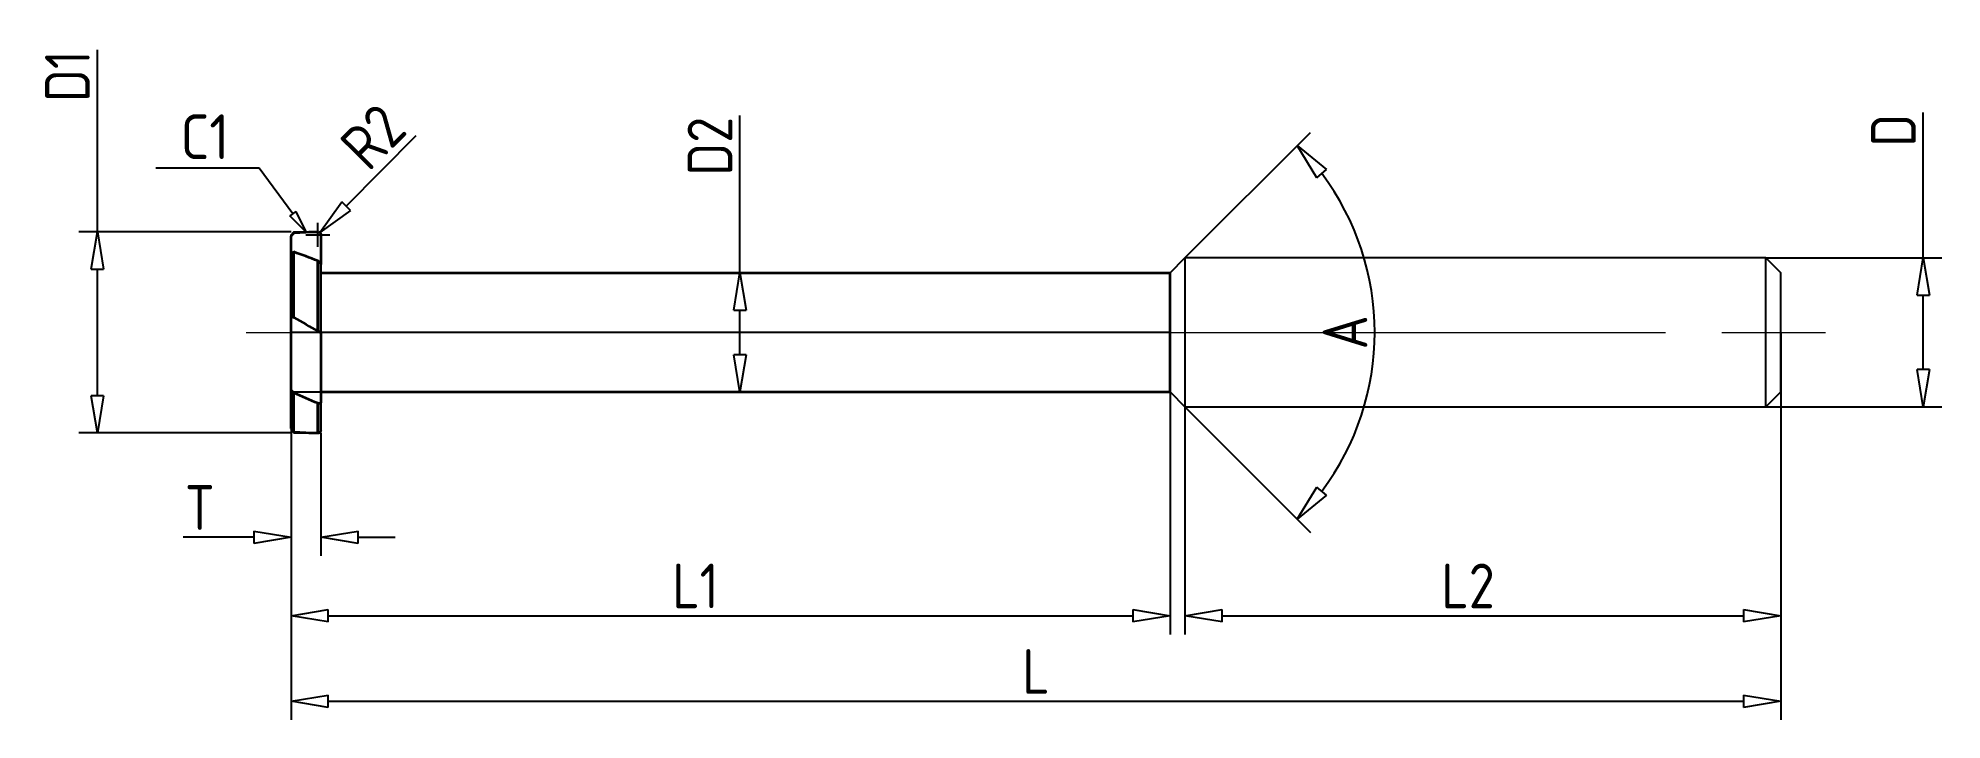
# Model space of a CAD drawing. Header units: millimetres. Extents: x -14 to 114, y -26 to 20.
import ezdxf
from ezdxf import colors
from ezdxf.entities.mleader import LeaderData, LeaderLine
from ezdxf.math import Vec2, Vec3

# ---------------------------------------------------------------- set-up
doc = ezdxf.new("R2010")
doc.units = ezdxf.units.MM
doc.linetypes.add('CENTER', pattern=[50.8, 31.75, -6.35, 6.35, -6.35])
doc.layers.add('中心线', color=1, linetype='CENTER', lineweight=15)
doc.layers.add('尺寸线', color=3, linetype='Continuous')
doc.styles.add('ZQisocp', font='geniso.shx', dxfattribs={"height": 3})
doc.styles.add('工程字', font='gbenor.shx', dxfattribs={"bigfont": 'gbcbig.shx'})
doc.dimstyles.new('ZQH', dxfattribs={"dimtxt": 3, "dimasz": 2.5, "dimexe": 1.25, "dimexo": 0, "dimgap": 0.5, "dimtad": 1, "dimdec": 3, "dimdsep": 46, "dimtxsty": '工程字', "dimblk": 'CLOSEDBLANK', "dimcen": -0.8, "dimclrd": 3, "dimclre": 3, "dimclrt": 3, "dimadec": 1, "dimazin": 2, "dimtfac": 1, "dimtdec": 3, "dimtofl": 0, "dimtmove": 0, "dimatfit": 3, "dimldrblk": 'CLOSEDBLANK', "dimfxl": 1, "dimtolj": 1, "dimtzin": 0, "dimarcsym": 0})

# ---------------------------------------------------------------- blocks, each defined once
blk = doc.blocks.new('_ClosedBlank')
at = {"color": 0, "linetype": 'ByBlock', "lineweight": -2}
for p, q in [((-1, 0.167), (0, 0)), ((-1, 0.167), (-1, -0.167)), ((0, 0), (-1, -0.167))]:
    blk.add_line(p, q, dxfattribs=at)
blk = doc.blocks.new('*D12')
at = {"layer": 'Defpoints', "color": 0, "transparency": 16777216}
for p in [(102, 5), (102, -5), (112.56, -5)]:
    blk.add_point(p, dxfattribs=at)
at = {"layer": '尺寸线', "color": 0, "lineweight": -2, "transparency": 16777216}
for p, q in [((112.56, 5), (112.56, 14.76)), ((102, 5), (113.81, 5)), ((112.56, -2.5), (112.56, 2.5)), ((102, -5), (113.81, -5))]:
    blk.add_line(p, q, dxfattribs=at)
at = {"layer": '尺寸线', "color": 0, "lineweight": -2, "transparency": 16777216, "xscale": 2.5, "yscale": 2.5, "zscale": 2.5}
for p, rotation in [((112.56, 5), 90), ((112.56, -5), 270)]:
    blk.add_blockref('_ClosedBlank', p, dxfattribs=dict(at, rotation=rotation))
at = {"layer": '尺寸线', "color": 0, "transparency": 16777216, "insert": (110.55, 13.56), "char_height": 3, "attachment_point": 5, "rotation": 90, "style": '工程字'}
blk.add_mtext('\\A1;D', dxfattribs=at)
blk = doc.blocks.new('*D13')
at = {"layer": 'Defpoints', "color": 0, "transparency": 16777216}
for p in [(63, -5), (103, -4), (103, -19.01)]:
    blk.add_point(p, dxfattribs=at)
at = {"layer": '尺寸线', "color": 0, "lineweight": -2, "transparency": 16777216}
for p, q in [((63, -5), (63, -20.26)), ((103, -4), (103, -20.26)), ((65.5, -19.01), (100.5, -19.01))]:
    blk.add_line(p, q, dxfattribs=at)
at = {"layer": '尺寸线', "color": 0, "lineweight": -2, "transparency": 16777216, "xscale": 2.5, "yscale": 2.5, "zscale": 2.5, "rotation": 180}
blk.add_blockref('_ClosedBlank', (63, -19.01), dxfattribs=at)
at = {"layer": '尺寸线', "color": 0, "lineweight": -2, "transparency": 16777216, "xscale": 2.5, "yscale": 2.5, "zscale": 2.5}
blk.add_blockref('_ClosedBlank', (103, -19.01), dxfattribs=at)
at = {"layer": '尺寸线', "color": 0, "transparency": 16777216, "insert": (82, -17.01), "char_height": 3, "attachment_point": 5, "style": '工程字'}
blk.add_mtext('\\A1;L2', dxfattribs=at)
blk = doc.blocks.new('*D14')
at = {"color": 0, "lineweight": -2, "transparency": 16777216}
for p, q in [((3, -6.75), (3, -15)), ((5, -6.75), (5, -15)), ((0.5, -13.75), (-4.25, -13.75)), ((7.5, -13.75), (10, -13.75))]:
    blk.add_line(p, q, dxfattribs=at)
at = {"layer": 'Defpoints', "color": 0, "transparency": 16777216}
for p in [(3, -6.75), (5, -6.75), (5, -13.75)]:
    blk.add_point(p, dxfattribs=at)
at = {"color": 0, "lineweight": -2, "transparency": 16777216, "xscale": 2.5, "yscale": 2.5, "zscale": 2.5}
blk.add_blockref('_ClosedBlank', (3, -13.75), dxfattribs=at)
at = {"color": 0, "lineweight": -2, "transparency": 16777216, "xscale": 2.5, "yscale": 2.5, "zscale": 2.5, "rotation": 180}
blk.add_blockref('_ClosedBlank', (5, -13.75), dxfattribs=at)
at = {"color": 0, "transparency": 16777216, "insert": (-3.125, -11.75), "char_height": 3, "attachment_point": 5, "style": '工程字'}
blk.add_mtext('\\A1;T', dxfattribs=at)
blk = doc.blocks.new('*D15')
at = {"color": 0, "lineweight": -2, "transparency": 16777216}
for p, q in [((3, -4), (3, -20.26)), ((62, -4), (62, -20.26)), ((5.5, -19.01), (59.5, -19.01))]:
    blk.add_line(p, q, dxfattribs=at)
at = {"layer": 'Defpoints', "color": 0, "transparency": 16777216}
for p in [(3, -4), (62, -4), (62, -19.01)]:
    blk.add_point(p, dxfattribs=at)
at = {"color": 0, "lineweight": -2, "transparency": 16777216, "xscale": 2.5, "yscale": 2.5, "zscale": 2.5, "rotation": 180}
blk.add_blockref('_ClosedBlank', (3, -19.01), dxfattribs=at)
at = {"color": 0, "lineweight": -2, "transparency": 16777216, "xscale": 2.5, "yscale": 2.5, "zscale": 2.5}
blk.add_blockref('_ClosedBlank', (62, -19.01), dxfattribs=at)
at = {"color": 0, "transparency": 16777216, "insert": (30.15, -17.01), "char_height": 3, "attachment_point": 5, "style": '工程字'}
blk.add_mtext('\\A1;L1', dxfattribs=at)
blk = doc.blocks.new('*D16')
at = {"color": 0, "lineweight": -2, "transparency": 16777216}
for p, q in [((3, 0), (3, -26)), ((103, 0), (103, -26)), ((5.5, -24.75), (100.5, -24.75))]:
    blk.add_line(p, q, dxfattribs=at)
at = {"layer": 'Defpoints', "color": 0, "transparency": 16777216}
for p in [(3, 0), (103, 0), (103, -24.75)]:
    blk.add_point(p, dxfattribs=at)
at = {"color": 0, "lineweight": -2, "transparency": 16777216, "xscale": 2.5, "yscale": 2.5, "zscale": 2.5, "rotation": 180}
blk.add_blockref('_ClosedBlank', (3, -24.75), dxfattribs=at)
at = {"color": 0, "lineweight": -2, "transparency": 16777216, "xscale": 2.5, "yscale": 2.5, "zscale": 2.5}
blk.add_blockref('_ClosedBlank', (103, -24.75), dxfattribs=at)
at = {"color": 0, "transparency": 16777216, "insert": (53, -22.75), "char_height": 3, "attachment_point": 5, "style": '工程字'}
blk.add_mtext('\\A1;L', dxfattribs=at)
blk = doc.blocks.new('*D17')
at = {"color": 0, "lineweight": -2, "transparency": 16777216}
for p, q in [((-10, 6.75), (-10, 18.95)), ((3, 6.75), (-11.25, 6.75)), ((-10, -4.25), (-10, 4.25)), ((3, -6.75), (-11.25, -6.75))]:
    blk.add_line(p, q, dxfattribs=at)
at = {"layer": 'Defpoints', "color": 0, "transparency": 16777216}
for p in [(3, 6.75), (-10, -6.75), (3, -6.75)]:
    blk.add_point(p, dxfattribs=at)
at = {"color": 0, "lineweight": -2, "transparency": 16777216, "xscale": 2.5, "yscale": 2.5, "zscale": 2.5}
for p, rotation in [((-10, 6.75), 90), ((-10, -6.75), 270)]:
    blk.add_blockref('_ClosedBlank', p, dxfattribs=dict(at, rotation=rotation))
at = {"color": 0, "transparency": 16777216, "insert": (-12.01, 17.2), "char_height": 3, "attachment_point": 5, "rotation": 90, "style": '工程字'}
blk.add_mtext('\\A1;D1', dxfattribs=at)
blk = doc.blocks.new('*D18')
at = {"color": 0, "lineweight": -2, "transparency": 16777216}
for p, q in [((33.13, 4), (33.13, 14.56)), ((33.13, 4), (31.88, 4)), ((33.13, -1.5), (33.13, 1.5)), ((3, -4), (34.38, -4))]:
    blk.add_line(p, q, dxfattribs=at)
at = {"layer": 'Defpoints', "color": 0, "transparency": 16777216}
for p in [(33.13, 4), (3, -4), (33.13, -4)]:
    blk.add_point(p, dxfattribs=at)
at = {"color": 0, "lineweight": -2, "transparency": 16777216, "xscale": 2.5, "yscale": 2.5, "zscale": 2.5}
for p, rotation in [((33.13, 4), 90), ((33.13, -4), 270)]:
    blk.add_blockref('_ClosedBlank', p, dxfattribs=dict(at, rotation=rotation))
at = {"color": 0, "transparency": 16777216, "insert": (31.12, 12.49), "char_height": 3, "attachment_point": 5, "rotation": 90, "style": '工程字'}
blk.add_mtext('\\A1;D2', dxfattribs=at)
blk = doc.blocks.new('*D19')
at = {"color": 0, "lineweight": -2, "transparency": 16777216}
blk.add_line((11.38, 13.19), (6.7, 8.47), dxfattribs=at)
at = {"color": 3, "lineweight": -2, "transparency": 16777216}
for p, q in [((4, 6.55), (5.6, 6.55)), ((4.8, 5.75), (4.8, 7.35))]:
    blk.add_line(p, q, dxfattribs=at)
at = {"layer": 'Defpoints', "color": 0, "transparency": 16777216}
for p in [(4.8, 6.55), (4.94, 6.69)]:
    blk.add_point(p, dxfattribs=at)
at = {"color": 0, "lineweight": -2, "transparency": 16777216, "xscale": 2.5, "yscale": 2.5, "zscale": 2.5, "rotation": 225.2864800912429}
blk.add_blockref('_ClosedBlank', (4.94, 6.69), dxfattribs=at)
at = {"color": 0, "transparency": 16777216, "insert": (8.5, 13.13), "char_height": 3, "attachment_point": 5, "rotation": 45.2865, "style": '工程字'}
blk.add_mtext('\\A1;R2', dxfattribs=at)
blk = doc.blocks.new('*D20')
at = {"color": 0, "lineweight": -2, "transparency": 16777216}
for p, q in [((63, 5), (71.42, 13.42)), ((63, -5), (71.42, -13.42))]:
    blk.add_line(p, q, dxfattribs=at)
blk.add_arc((58, 0), 17.74, 323.083, 36.917, dxfattribs=at)
at = {"layer": 'Defpoints', "color": 0, "transparency": 16777216}
for p in [(62, 4), (63, 5), (62, -4), (63, -5), (75.13, -4.59)]:
    blk.add_point(p, dxfattribs=at)
at = {"color": 0, "lineweight": -2, "transparency": 16777216, "xscale": 2.5, "yscale": 2.5, "zscale": 2.5}
for p, rotation in [((70.54, 12.54), 130.9584836278056), ((70.54, -12.54), 229.0415163721945)]:
    blk.add_blockref('_ClosedBlank', p, dxfattribs=dict(at, rotation=rotation))
at = {"color": 0, "transparency": 16777216, "insert": (73.74, 0), "char_height": 3, "attachment_point": 5, "rotation": 90, "style": '工程字'}
blk.add_mtext('\\A1;A', dxfattribs=at)

msp = doc.modelspace()

# ---------------------------------------------------------------- linework, layer by layer
at = {"lineweight": 35}
for p, q in [((5, 6.552), (5, 6.552)), ((5, 6.552), (5, 6.552)), ((3, 1.1025), (3, 5.2887)), ((3.2, 1.0017), (3.2, 5.3937)), ((4.8, 0.0817), (4.8, 4.7896)), ((5, -0.0128), (5, 4.5552)), ((5, -0.0128), (5, 4.5551)), ((5, 4), (62, 4)), ((62, -4), (62, 4)), ((3, -6.4565), (3, -3.8642)), ((3.2, -6.6753), (3.2, -4.0584)), ((4.8, -6.7495), (4.8, -4.7563)), ((5, -4), (62, -4)), ((5, -6.552), (5, -4.7095)), ((5, -6.552), (5, -4.7095)), ((5, -6.552), (5, -6.552))]:
    msp.add_line(p, q, dxfattribs=at)
for p, q in [((62, 4), (63, 5)), ((63, 5), (63, -5)), ((102, 5), (63, 5)), ((102, 5), (103, 4)), ((102, -5), (102, 5)), ((103, -4), (103, 4)), ((62, -4), (63, -5)), ((63, -5), (102, -5)), ((103, -4), (102, -5))]:
    msp.add_line(p, q)
at = {"color": 2}
msp.add_lwpolyline([(3, 0), (3, 6.55), (3.2, 6.75), (3.2, 6.75), (4.8, 6.75, -0.41128764), (5, 6.552), (5, 6.552), (5, 4), (62, 4), (62, 0), (3, 0)], format="xyb", dxfattribs=at)
at = {"color": 0, "extrusion": (0, -1.22465e-16, -1)}
msp.add_lwpolyline([(-3, 0), (-3, -6.55), (-3.2, -6.75), (-3.2, -6.75), (-4.8, -6.75, -0.41128764), (-5, -6.552), (-5, -6.552), (-5, -4), (-62, -4), (-62, 0), (-3, 0)], format="xyb", dxfattribs=at)
at = {"lineweight": 35, "extrusion": (0, 0, -1)}
for centre, start, end in [((-4.8, 6.55), 142.983936, 179.42704), ((-4.8, -6.55), 180.57296, 217.016064)]:
    msp.add_arc(centre, 0.2, start, end, dxfattribs=at)
at = {"lineweight": 35}
for points, knots in [([(3, 6.4565), (3.0195, 6.4778), (3.039, 6.499), (3.106, 6.5722), (3.1532, 6.624), (3.2, 6.6753)], [18.559144033, 18.559144033, 18.559144033, 18.559144033, 18.653334152, 18.653334152, 18.885219174, 18.885219174, 18.885219174, 18.885219174]), ([(3, 5.2887), (3, 5.3133), (3, 5.3383), (3, 5.5616), (3, 5.7808), (3, 6.1592), (3, 6.3067), (3, 6.4565)], [6.48729081, 6.48729081, 6.48729081, 6.48729081, 6.58291037, 6.58291037, 7.32842484, 7.32842484, 7.78264619, 7.78264619, 7.78264619, 7.78264619]), ([(4.8, 6.7495), (4.8282, 6.7497), (4.8567, 6.7439), (4.9065, 6.7211), (4.9279, 6.706), (4.9509, 6.6815), (4.9554, 6.6761), (4.9597, 6.6704)], [0, 0, 0, 0, 0.097673322, 0.097673322, 0.181529925, 0.181529925, 0.203636996, 0.203636996, 0.203636996, 0.203636996]), ([(4.9597, 6.6704), (4.9698, 6.657), (4.9783, 6.6422), (4.9923, 6.6082), (4.9971, 6.5891), (4.9996, 6.5636), (4.9999, 6.5578), (5, 6.552)], [0.203636996, 0.203636996, 0.203636996, 0.203636996, 0.25611234, 0.25611234, 0.315499757, 0.315499757, 0.333125478, 0.333125478, 0.333125478, 0.333125478]), ([(5, 6.552), (5, 6.3128), (5, 6.0739), (5, 5.5714), (5, 5.3167), (5, 4.889), (5, 4.7108), (5, 4.5551)], [0.05017536, 0.05017536, 0.05017536, 0.05017536, 0.77002938, 0.77002938, 1.61573261, 1.61573261, 2.34278482, 2.34278482, 2.34278482, 2.34278482]), ([(5, 4.5552), (4.9999, 4.5604), (4.9995, 4.5659), (4.997, 4.5822), (4.9941, 4.5932), (4.9845, 4.6191), (4.9771, 4.6339), (4.9526, 4.6733), (4.9327, 4.6969), (4.8932, 4.7339), (4.8746, 4.7483), (4.8374, 4.7722), (4.8188, 4.782), (4.8, 4.7896)], [0.340715896, 0.340715896, 0.340715896, 0.340715896, 0.362436827, 0.362436827, 0.403784761, 0.403784761, 0.457885137, 0.457885137, 0.550345336, 0.550345336, 0.620588774, 0.620588774, 0.685778742, 0.685778742, 0.685778742, 0.685778742]), ([(3, -3.8642), (3, -3.8273), (3, -3.7875), (3, -3.5812), (3, -3.3812), (3, -2.9024), (3, -2.6209), (3, -1.9795), (3, -1.6164), (3, -0.8545), (3, -0.4567), (3, 0.1858), (3, 0.445), (3, 0.8013), (3, 0.9215), (3, 1.0512), (3, 1.0851), (3, 1.1025)], [1.38345178, 1.38345178, 1.38345178, 1.38345178, 1.58760319, 1.58760319, 2.37328125, 2.37328125, 3.26413575, 3.26413575, 4.33180046, 4.33180046, 5.56664649, 5.56664649, 6.58291037, 6.58291037, 7.32842484, 7.32842484, 7.78264619, 7.78264619, 7.78264619, 7.78264619]), ([(4.8, 0.0817), (4.8282, 0.0654), (4.8567, 0.0498), (4.9065, 0.0243), (4.9279, 0.014), (4.9623, -0.0013), (4.9755, -0.0066), (4.9923, -0.0124), (4.9971, -0.0136), (4.9996, -0.0133), (4.9999, -0.0131), (5, -0.0128)], [0.000007089, 0.000007089, 0.000007089, 0.000007089, 0.097674246, 0.097674246, 0.181531697, 0.181531697, 0.256114524, 0.256114524, 0.315503525, 0.315503525, 0.333132592, 0.333132592, 0.333132592, 0.333132592]), ([(5, -0.0128), (5, -0.0218), (5, -0.0492), (5, -0.1708), (5, -0.2979), (5, -0.657), (5, -0.9025), (5, -1.5064), (5, -1.8787), (5, -2.6354), (5, -3.0197), (5, -3.7011), (5, -3.9988), (5, -4.4296), (5, -4.5792), (5, -4.7095)], [0.28512312, 0.28512312, 0.28512312, 0.28512312, 0.77002938, 0.77002938, 1.61573261, 1.61573261, 2.61838106, 2.61838106, 3.80753031, 3.80753031, 4.93743065, 4.93743065, 5.87573027, 5.87573027, 6.45546311, 6.45546311, 6.45546311, 6.45546311]), ([(5, -4.7095), (4.9999, -4.7143), (4.9995, -4.719), (4.997, -4.7319), (4.9941, -4.7395), (4.9845, -4.7549), (4.9771, -4.7619), (4.9526, -4.7766), (4.9327, -4.7809), (4.8932, -4.781), (4.8746, -4.7787), (4.8374, -4.77), (4.8188, -4.764), (4.8, -4.7563)], [0.340722887, 0.340722887, 0.340722887, 0.340722887, 0.362440811, 0.362440811, 0.403788336, 0.403788336, 0.457887034, 0.457887034, 0.550342809, 0.550342809, 0.620595207, 0.620595207, 0.685785742, 0.685785742, 0.685785742, 0.685785742]), ([(3, -6.4565), (3.0279, -6.4869), (3.0556, -6.5172), (3.1224, -6.5902), (3.1614, -6.6329), (3.2, -6.6753)], [7.343862889, 7.343862889, 7.343862889, 7.343862889, 7.452051267, 7.452051267, 7.606071035, 7.606071035, 7.606071035, 7.606071035]), ([(4.8, -6.7495), (4.8282, -6.7497), (4.8567, -6.7439), (4.9065, -6.7211), (4.9279, -6.706), (4.9509, -6.6815), (4.9554, -6.6761), (4.9597, -6.6704)], [0.000007089, 0.000007089, 0.000007089, 0.000007089, 0.097674246, 0.097674246, 0.181531697, 0.181531697, 0.203644107, 0.203644107, 0.203644107, 0.203644107])]:
    msp.add_open_spline(points, degree=3, knots=knots, dxfattribs=at)
for points in [[(3.2, 6.6753), (3.7335, 6.721), (4.2665, 6.7458), (4.8, 6.7495)], [(5, 6.552), (5, 6.552), (5, 6.552), (5, 6.552)], [(3.2, 5.3937), (3.1336, 5.3577), (3.0668, 5.3227), (3, 5.2887)], [(4.8, 4.7896), (4.2665, 5.0067), (3.7335, 5.2085), (3.2, 5.3937)], [(5, 4.5551), (5, 4.5552), (5, 4.5552), (5, 4.5552)], [(3, 1.1025), (3.0674, 1.073), (3.1342, 1.0394), (3.2, 1.0017)], [(3.2, 1.0017), (3.7335, 0.6971), (4.2665, 0.3897), (4.8, 0.0817)], [(5, -0.0128), (5, -0.0128), (5, -0.0128), (5, -0.0128)], [(3.2, -4.0584), (3.1322, -3.9944), (3.0653, -3.9295), (3, -3.8642)], [(4.8, -4.7563), (4.2665, -4.5377), (3.7335, -4.3045), (3.2, -4.0584)], [(5, -4.7095), (5, -4.7095), (5, -4.7095), (5, -4.7095)], [(3.2, -6.6753), (3.7335, -6.721), (4.2665, -6.7458), (4.8, -6.7495)]]:
    msp.add_open_spline(points, degree=3, dxfattribs=at)
at = {"layer": '中心线'}
for p, q in [((0, 0), (106, 0)), ((60.9414, 0), (104.7423, 0))]:
    msp.add_line(p, q, dxfattribs=at)

# ---------------------------------------------------------------- dimensions: what is measured, and where the dimension line sits
for base, p1, p2, text, picture, middle in [((-10, -6.75), (3, 6.75), (3, -6.75), 'D1', '*D17', (-10, 17.2007)), ((33.1323, -4), (33.1323, 4), (3, -4), 'D2', '*D18', (33.1323, 12.4882))]:
    dim = msp.add_linear_dim(base=base, p1=p1, p2=p2, angle=90, text=text, dimstyle='ZQH', override={"dimclrd": 0, "dimclre": 0, "dimclrt": 0})
    dim.commit()
    dim.dimension.update_dxf_attribs({"geometry": picture, "text_midpoint": middle, "dimtype": 160})
dim = msp.add_radius_dim(center=(4.8, 6.55), mpoint=(4.9407, 6.6921), text='R2', dimstyle='ZQH', override={"dimclrd": 0, "dimclrt": 0})
dim.commit()
dim.dimension.update_dxf_attribs({"geometry": '*D19', "text_midpoint": (8.4972, 13.127)})
dim = msp.add_angular_dim_2l(base=(75.1314, -4.5903), line1=((62, -4), (63, -5)), line2=((62, 4), (63, 5)), text='A', dimstyle='ZQH', override={"dimclrd": 0, "dimclre": 0, "dimclrt": 0})
dim.commit()
dim.dimension.update_dxf_attribs({"geometry": '*D20', "text_midpoint": (73.7357, 0)})
dim = msp.add_linear_dim(base=(103, -24.75), p1=(3, 0), p2=(103, 0), text='L', dimstyle='ZQH', override={"dimclrd": 0, "dimclre": 0, "dimclrt": 0})
dim.commit()
dim.dimension.update_dxf_attribs({"geometry": '*D16', "text_midpoint": (53, -22.75)})
for base, p1, p2, text, picture, middle in [((62, -19.012), (3, -4), (62, -4), 'L1', '*D15', (30.1466, -19.012)), ((5, -13.75), (3, -6.75), (5, -6.75), 'T', '*D14', (-3.125, -13.75))]:
    dim = msp.add_linear_dim(base=base, p1=p1, p2=p2, text=text, dimstyle='ZQH', override={"dimclrd": 0, "dimclre": 0, "dimclrt": 0})
    dim.commit()
    dim.dimension.update_dxf_attribs({"geometry": picture, "text_midpoint": middle, "dimtype": 160})
at = {"layer": '尺寸线', "color": 0}
dim = msp.add_linear_dim(base=(112.5589, -5), p1=(102, 5), p2=(102, -5), angle=90, text='D', dimstyle='ZQH', override={"dimclrd": 0, "dimclre": 0, "dimclrt": 0}, dxfattribs=at)
dim.commit()
dim.dimension.update_dxf_attribs({"geometry": '*D12', "text_midpoint": (112.5589, 13.5626), "dimtype": 160})
dim = msp.add_linear_dim(base=(103, -19.012), p1=(63, -5), p2=(103, -4), text='L2', dimstyle='ZQH', override={"dimclrd": 0, "dimclre": 0, "dimclrt": 0}, dxfattribs=at)
dim.commit()
dim.dimension.update_dxf_attribs({"geometry": '*D13', "text_midpoint": (82, -19.012), "dimtype": 160})

# ---------------------------------------------------------------- leaders
ml = msp.add_multileader_mtext('Standard')
ml.set_content('{\\C256;C1}', color=3, style='ZQisocp')
ml.set_leader_properties()
ml.set_arrow_properties(name='CLOSEDBLANK')
ml.build(insert=Vec2(0, 0))
ml.multileader.update_dxf_attribs({"has_dogleg": 0, "text_left_attachment_type": 6, "text_right_attachment_type": 6, "dogleg_length": 0, "arrow_head_size": 1.5})
ctx = ml.context
ctx.base_point, ctx.char_height, ctx.arrow_head_size, ctx.plane_origin = Vec3(-5.9759, 11.0258), 3, 1.5, Vec3(3, 0)
ctx.left_attachment, ctx.right_attachment, ctx.text_align_type = 6, 6, 2
notes = []
notes.append((ctx, [(1, (1, 1, 0), (0.8639, 11.0258), (-1, 0), 0, [(0, [(4, 6.75)], 0, [])])]))
ctx.mtext.insert, ctx.mtext.alignment, ctx.mtext.line_spacing_factor, ctx.mtext.line_spacing_style, ctx.mtext.flow_direction = Vec3(-1.1361, 14.6258), 3, 0.8, 2, 5
for ctx, leaders in notes:
    for number, flags, end, landing, length, lines in leaders:
        leader = LeaderData()
        leader.index, (leader.has_last_leader_line, leader.has_dogleg_vector, leader.attachment_direction) = number, flags
        leader.last_leader_point, leader.dogleg_vector, leader.dogleg_length = Vec3(end), Vec3(landing), length
        for number, points, colour, breaks in lines:
            line = LeaderLine()
            line.index, line.vertices, line.color, line.breaks = number, Vec3.list(points), colors.encode_raw_color(colour), breaks
            leader.lines.append(line)
        ctx.leaders.append(leader)

doc.saveas('drawing.dxf')
